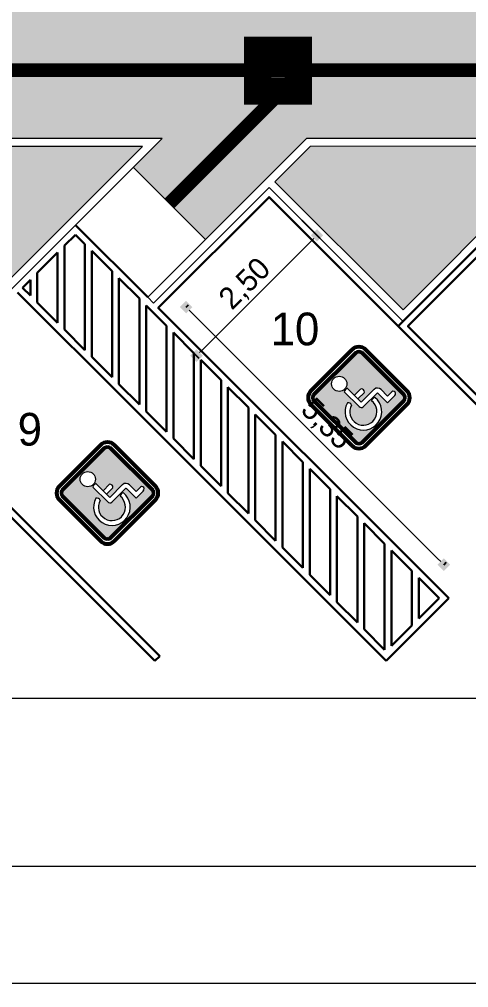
# Model space of a CAD drawing. Header units: millimetres. Extents: x 3006 to 6000, y 1661 to 3774.
# Drawn here: x 4646.58 to 4653.17, y 1823.4 to 1837.62 of the extents above; entities that cross this region are included whole.
import ezdxf

# ---------------------------------------------------------------- set-up
doc = ezdxf.new("R2010")
doc.units = ezdxf.units.MM
doc.header["$LTSCALE"] = 10
doc.linetypes.add('TT4', pattern=[0.1, 0.05, -0.05])
for name, color, linetype, lineweight in [('.10', 200, 'Continuous', 9), ('.15', 150, 'Continuous', 15), ('.20', 130, 'Continuous', 20), ('.30', 50, 'Continuous', 30), ('COTAS', 230, 'Continuous', 15)]:
    doc.layers.add(name, color=color, linetype=linetype, lineweight=lineweight)
doc.layers.add('.20 hachura', color=185, linetype='Continuous')
doc.layers.add('Escrita', color=34, linetype='Continuous')
doc.styles.add('Texto Wilian', font='himalaya.ttf')
doc.dimstyles.new('Cota 1-200 Exter WMJ', dxfattribs={"dimtxt": 0.32, "dimasz": 0.13, "dimexe": 0.05, "dimexo": 0.3, "dimgap": 0.03, "dimtad": 1, "dimzin": 1, "dimtxsty": 'Texto Wilian', "dimblk": 'BOXFILLED', "dimcen": 0, "dimclrd": 230, "dimclre": 230, "dimclrt": 104, "dimazin": 0, "dimtfac": 1, "dimtix": 1, "dimtmove": 0, "dimatfit": 3, "dimfxl": 0.4, "dimfxlon": 1, "dimlwd": 20, "dimarcsym": 2})

# ---------------------------------------------------------------- blocks, each defined once
blk = doc.blocks.new('Vaga')
at = {"layer": '.10', "lineweight": 50, "true_color": 0x2776bb}
h = blk.add_hatch(color=152, dxfattribs=at)
h.dxf.hatch_style = 1
h.paths.add_polyline_path([(2368.72, 1350.713, 0.414214), (2368.646, 1350.787), (2367.794, 1350.787, 0.414214), (2367.72, 1350.713), (2367.72, 1349.861, 0.414214), (2367.794, 1349.787), (2368.646, 1349.787, 0.414214), (2368.72, 1349.861)])
h.paths.add_polyline_path([(2368.534, 1350.141), (2368.534, 1350.008), (2368.624, 1350.008, -1), (2368.614, 1349.938), (2368.464, 1349.938), (2368.464, 1350.135, 0.290137), (2368.456, 1350.147), (2368.169, 1350.147, -0.358913), (2368.131, 1350.191), (2368.131, 1350.501, -0.241455), (2368.2, 1350.501), (2368.2, 1350.356), (2368.332, 1350.356, -0.485227), (2368.332, 1350.286), (2368.2, 1350.286), (2368.2, 1350.217), (2368.464, 1350.217, -0.414214)], flags=16)
h.paths.add_polyline_path([(2368.048, 1350.635, -1), (2368.272, 1350.635, -1)], flags=16)
h.paths.add_polyline_path([(2368.388, 1350.124, -2.149116), (2368.047, 1350.354, -0.384166), (2368.066, 1350.287, 2.200852), (2368.318, 1350.123, -0.25666)], flags=16)
at = {"layer": '.10', "color": 152, "lineweight": 9, "true_color": 0x2776bb}
for p, q in [((2368.131, 1350.191), (2368.131, 1350.501)), ((2368.2, 1350.217), (2368.2, 1350.501)), ((2368.2, 1350.356), (2368.332, 1350.356)), ((2368.2, 1350.286), (2368.332, 1350.286)), ((2368.2, 1350.217), (2368.464, 1350.217)), ((2368.169, 1350.147), (2368.456, 1350.147)), ((2368.464, 1350.135), (2368.464, 1349.938)), ((2368.534, 1350.147), (2368.534, 1350.008)), ((2368.464, 1349.938), (2368.624, 1349.938)), ((2368.534, 1350.008), (2368.624, 1350.008))]:
    blk.add_line(p, q, dxfattribs=at)
at = {"layer": '.10', "color": 152, "lineweight": 53, "true_color": 0x2776bb}
blk.add_lwpolyline([(2368.79, 1349.861), (2368.79, 1350.713, 0.414214), (2368.646, 1350.857), (2367.794, 1350.857, 0.414214), (2367.65, 1350.713), (2367.65, 1349.861, 0.414214), (2367.794, 1349.717), (2368.646, 1349.717, 0.414214)], format="xyb", close=True, dxfattribs=at)
at = {"layer": '.10', "color": 152, "lineweight": 50, "true_color": 0x2776bb}
blk.add_lwpolyline([(2368.72, 1349.861), (2368.72, 1350.713, 0.414214), (2368.646, 1350.787), (2367.794, 1350.787, 0.414214), (2367.72, 1350.713), (2367.72, 1349.861, 0.414214), (2367.794, 1349.787), (2368.646, 1349.787, 0.414214)], format="xyb", close=True, dxfattribs=at)
at = {"layer": '.10', "color": 152, "lineweight": 9, "true_color": 0x2776bb}
blk.add_circle((2368.16, 1350.635), 0.112, dxfattribs=at)
for centre, radius, start, end in [((2368.166, 1350.434), 0.0763, 62.851, 117.149), ((2368.121, 1350.095), 0.269, 105.9167, 6.105), ((2368.02, 1350.309), 0.052, 333.8866, 57.9468), ((2368.305, 1350.321), 0.0443, 308.2321, 51.7679), ((2368.121, 1350.095), 0.199, 105.9167, 8.1743), ((2368.177, 1350.192), 0.0461, 181.0898, 260.0648), ((2368.461, 1350.144), 0.0726, 357.7258, 87.7258), ((2368.353, 1350.06), 0.0728, 61.4299, 119.0092), ((2368.45, 1350.134), 0.0136, 358.4126, 66.305), ((2368.619, 1349.973), 0.0352, 261.6901, 81.6901)]:
    blk.add_arc(centre, radius, start, end, dxfattribs=at)
blk = doc.blocks.new('_BoxFilled')
at = {"color": 0, "linetype": 'ByBlock', "lineweight": -2}
blk.add_line((-0.5, 0), (-1, 0), dxfattribs=at)
at = {"color": 0, "linetype": 'ByBlock'}
blk.add_solid([(-0.5, 0.5), (0.5, 0.5), (-0.5, -0.5), (0.5, -0.5)], dxfattribs=at)
blk = doc.blocks.new('*D830')
at = {"layer": 'COTAS', "color": 230, "lineweight": -2, "ltscale": 10, "transparency": 16777216}
for p, q in [((4617.012, 1825.575), (4617.012, 1825.125)), ((4735.008, 1825.575), (4735.008, 1825.125))]:
    blk.add_line(p, q, dxfattribs=at)
at = {"layer": 'COTAS', "color": 230, "linetype": 'Continuous', "lineweight": 20, "ltscale": 10, "transparency": 16777216}
blk.add_line((4734.878, 1825.175), (4617.142, 1825.175), dxfattribs=at)
at = {"layer": 'Defpoints', "color": 0, "ltscale": 10, "transparency": 16777216}
for p in [(4735.008, 1832.496), (4617.012, 1827.749), (4617.012, 1825.175)]:
    blk.add_point(p, dxfattribs=at)
at = {"layer": 'COTAS', "color": 230, "lineweight": 20, "ltscale": 10, "transparency": 16777216, "xscale": 0.13, "yscale": 0.13, "zscale": 0.13, "rotation": 180}
blk.add_blockref('_BoxFilled', (4617.012, 1825.175), dxfattribs=at)
at = {"layer": 'COTAS', "color": 230, "lineweight": 20, "ltscale": 10, "transparency": 16777216, "xscale": 0.13, "yscale": 0.13, "zscale": 0.13}
blk.add_blockref('_BoxFilled', (4735.008, 1825.175), dxfattribs=at)
at = {"layer": 'COTAS', "color": 104, "ltscale": 10, "transparency": 16777216, "insert": (4676.01, 1825.405), "char_height": 0.32, "attachment_point": 5, "style": 'Texto Wilian'}
blk.add_mtext('118,00', dxfattribs=at)
blk = doc.blocks.new('*D831')
at = {"layer": 'COTAS', "color": 230, "lineweight": -2, "ltscale": 10, "transparency": 16777216}
for p, q in [((4617.009, 1823.864), (4617.009, 1823.414)), ((4739.009, 1823.864), (4739.009, 1823.414))]:
    blk.add_line(p, q, dxfattribs=at)
at = {"layer": 'COTAS', "color": 230, "linetype": 'Continuous', "lineweight": 20, "ltscale": 10, "transparency": 16777216}
blk.add_line((4617.139, 1823.464), (4738.879, 1823.464), dxfattribs=at)
at = {"layer": 'Defpoints', "color": 0, "ltscale": 10, "transparency": 16777216}
for p in [(4739.009, 1834.346), (4617.009, 1827.649), (4739.009, 1823.464)]:
    blk.add_point(p, dxfattribs=at)
at = {"layer": 'COTAS', "color": 230, "lineweight": 20, "ltscale": 10, "transparency": 16777216, "xscale": 0.13, "yscale": 0.13, "zscale": 0.13, "rotation": 180}
blk.add_blockref('_BoxFilled', (4617.009, 1823.464), dxfattribs=at)
at = {"layer": 'COTAS', "color": 230, "lineweight": 20, "ltscale": 10, "transparency": 16777216, "xscale": 0.13, "yscale": 0.13, "zscale": 0.13}
blk.add_blockref('_BoxFilled', (4739.009, 1823.464), dxfattribs=at)
at = {"layer": 'COTAS', "color": 104, "ltscale": 10, "transparency": 16777216, "insert": (4678.009, 1823.693), "char_height": 0.32, "attachment_point": 5, "style": 'Texto Wilian'}
blk.add_mtext('122,00', dxfattribs=at)
blk = doc.blocks.new('*D861')
at = {"layer": 'COTAS', "color": 230, "lineweight": -2, "ltscale": 10, "transparency": 16777216}
for p, q in [((4650.724, 1834.667), (4650.981, 1834.41)), ((4648.956, 1832.899), (4649.213, 1832.642))]:
    blk.add_line(p, q, dxfattribs=at)
at = {"layer": 'COTAS', "color": 230, "linetype": 'Continuous', "lineweight": 20, "ltscale": 10, "transparency": 16777216}
blk.add_line((4649.27, 1832.77), (4650.854, 1834.354), dxfattribs=at)
at = {"layer": 'Defpoints', "color": 0, "ltscale": 10, "transparency": 16777216}
for p in [(4650.512, 1834.879), (4650.946, 1834.446), (4648.744, 1833.111)]:
    blk.add_point(p, dxfattribs=at)
at = {"layer": 'COTAS', "color": 230, "lineweight": 20, "ltscale": 10, "transparency": 16777216, "xscale": 0.13, "yscale": 0.13, "zscale": 0.13}
for p, rotation in [((4650.946, 1834.446), 45.00000000000738), ((4649.178, 1832.678), 225.0000000000074)]:
    blk.add_blockref('_BoxFilled', p, dxfattribs=dict(at, rotation=rotation))
at = {"layer": 'COTAS', "color": 104, "ltscale": 10, "transparency": 16777216, "insert": (4649.9, 1833.724), "char_height": 0.32, "attachment_point": 5, "rotation": 45, "style": 'Texto Wilian'}
blk.add_mtext('2,50', dxfattribs=at)
blk = doc.blocks.new('*D862')
at = {"layer": 'COTAS', "color": 230, "lineweight": -2, "ltscale": 10, "transparency": 16777216}
for p, q in [((4649.025, 1833.392), (4649.06, 1833.427)), ((4652.808, 1829.609), (4652.843, 1829.644))]:
    blk.add_line(p, q, dxfattribs=at)
at = {"layer": 'COTAS', "color": 230, "linetype": 'Continuous', "lineweight": 20, "ltscale": 10, "transparency": 16777216}
blk.add_line((4652.716, 1829.701), (4649.117, 1833.3), dxfattribs=at)
at = {"layer": 'Defpoints', "color": 0, "ltscale": 10, "transparency": 16777216}
for p in [(4649.025, 1833.392), (4648.815, 1833.182), (4652.598, 1829.399)]:
    blk.add_point(p, dxfattribs=at)
at = {"layer": 'COTAS', "color": 230, "lineweight": 20, "ltscale": 10, "transparency": 16777216, "xscale": 0.13, "yscale": 0.13, "zscale": 0.13}
for p, rotation in [((4649.025, 1833.392), 135), ((4652.808, 1829.609), 315)]:
    blk.add_blockref('_BoxFilled', p, dxfattribs=dict(at, rotation=rotation))
at = {"layer": 'COTAS', "color": 104, "ltscale": 10, "transparency": 16777216, "insert": (4651.078, 1831.663), "char_height": 0.32, "attachment_point": 5, "rotation": 315, "style": 'Texto Wilian'}
blk.add_mtext('5,35', dxfattribs=at)

msp = doc.modelspace()

# ---------------------------------------------------------------- hatches: boundary and pattern name
at = {"layer": '.20 hachura'}
h = msp.add_hatch(dxfattribs=at)
h.set_pattern_fill('AR-HBONE', color=185, scale=0.0015)
h.paths.add_polyline_path([(4735.612, 1886.191), (4734.412, 1886.191), (4734.412, 1887.391), (4735.612, 1887.391)], flags=16)
h.paths.add_polyline_path([(4734.377, 1832.891), (4734.377, 1832.607), (4733.839, 1832.607), (4733.839, 1832.891)])
h.paths.add_polyline_path([(4735.732, 1884.969), (4739.008, 1884.969), (4739.008, 1885.097), (4737.808, 1885.7), (4737.808, 1887.885), (4739.008, 1888.485), (4739.008, 1888.591), (4733.888, 1888.591), (4733.887, 1890.517), (4732.787, 1891.117), (4732.787, 1892.417), (4733.887, 1893.017), (4733.888, 1932.768), (4731.888, 1932.766), (4731.888, 1837.869), (4681.49, 1837.869), (4676.659, 1842.7), (4655.483, 1842.679), (4650.673, 1837.869), (4617.01, 1837.869), (4617.009, 1835.869), (4648.673, 1835.869), (4648.249, 1835.445), (4649.31, 1834.385), (4650.794, 1835.869), (4714.858, 1835.869), (4714.434, 1835.445), (4715.495, 1834.385), (4716.979, 1835.869), (4732.412, 1835.869), (4732.412, 1827.649), (4732.912, 1827.649), (4733.512, 1828.849), (4735.012, 1828.849), (4735.612, 1827.649), (4736.109, 1827.649), (4736.109, 1830.549), (4739.008, 1830.549), (4739.008, 1831.146), (4737.808, 1831.746), (4737.808, 1833.246), (4739.008, 1833.846), (4739.008, 1834.346), (4736.764, 1834.346), (4733.888, 1837.222), (4733.888, 1857.411), (4733.888, 1859.071), (4733.888, 1880.549), (4732.788, 1881.149), (4732.788, 1882.449), (4733.888, 1883.049), (4733.888, 1884.969), (4734.292, 1884.969)])
at = {"layer": '.20 hachura', "true_color": 0x0a7808}
h = msp.add_hatch(dxfattribs=at)
h.set_pattern_fill('CROSS', color=96, scale=0.01)
h.paths.add_polyline_path([(4638.633, 1835.049), (4640.33, 1833.352), (4642.027, 1835.049), (4644.855, 1832.221), (4648.383, 1835.749), (4617.129, 1835.749), (4617.129, 1833.91), (4618.268, 1835.049), (4619.965, 1833.352), (4621.662, 1835.049), (4623.359, 1833.352), (4625.056, 1835.049), (4626.753, 1833.352), (4628.45, 1835.049), (4630.147, 1833.352), (4631.844, 1835.049), (4633.541, 1833.352), (4635.238, 1835.049), (4636.936, 1833.352)])
h.paths.add_polyline_path([(4653.906, 1835.049), (4655.603, 1833.352), (4657.3, 1835.049), (4658.997, 1833.352), (4660.694, 1835.049), (4662.391, 1833.352), (4664.088, 1835.049), (4665.785, 1833.352), (4667.483, 1835.049), (4669.18, 1833.352), (4670.877, 1835.049), (4672.574, 1833.352), (4674.271, 1835.049), (4675.968, 1833.352), (4677.665, 1835.049), (4679.362, 1833.352), (4681.059, 1835.049), (4682.756, 1833.352), (4684.453, 1835.049), (4686.15, 1833.352), (4687.847, 1835.049), (4689.544, 1833.352), (4691.241, 1835.049), (4692.938, 1833.352), (4694.635, 1835.049), (4696.332, 1833.352), (4698.03, 1835.049), (4699.727, 1833.352), (4701.424, 1835.049), (4703.121, 1833.352), (4704.818, 1835.049), (4706.515, 1833.352), (4708.212, 1835.049), (4711.04, 1832.221), (4714.568, 1835.749), (4690.386, 1835.763), (4650.844, 1835.749), (4650.328, 1835.233), (4652.209, 1833.352)])
h.paths.add_polyline_path([(4719.982, 1835.749), (4717.029, 1835.749), (4716.513, 1835.233), (4718.377, 1833.369), (4719.982, 1833.369)])
h.paths.add_polyline_path([(4723.582, 1830.629), (4721.722, 1830.629), (4721.722, 1830.024), (4723.397, 1828.349), (4723.582, 1828.349)])
h.paths.add_polyline_path([(4732.292, 1835.749), (4731.092, 1835.749), (4731.092, 1834.549), (4732.292, 1834.549)])
edge = h.paths.add_edge_path()
edge.add_line((4738.881, 1830.429), (4736.229, 1830.429))
edge.add_line((4736.229, 1830.429), (4736.237, 1827.778))
edge.add_arc((4735.783, 1830.875), 3.13, 278.3452, 351.8122)

# ---------------------------------------------------------------- linework, layer by layer
at = {"layer": '.10', "color": 200, "lineweight": 9}
for p, q in [((4648.249, 1835.445), (4649.31, 1834.385)), ((4617.009, 1827.649), (4732.912, 1827.649))]:
    msp.add_line(p, q, dxfattribs=at)
at = {"layer": '.15', "color": 1, "linetype": 'TT4', "lineweight": 15, "ltscale": 0.3, "const_width": 0.2}
for points in [[(4617.009, 1836.869), (4732.888, 1836.869), (4732.888, 1932.767)], [(4648.779, 1834.915), (4650.733, 1836.869)]]:
    msp.add_lwpolyline(points, dxfattribs=at)
for points in [[(4649.974, 1836.465), (4650.774, 1836.465), (4650.774, 1837.265), (4649.974, 1837.265)], [(4650.174, 1836.665), (4650.574, 1836.665), (4650.574, 1837.065), (4650.174, 1837.065)]]:
    msp.add_lwpolyline(points, close=True, dxfattribs=at)
at = {"layer": '.20', "color": 130, "lineweight": 20}
for points in [[(4619.965, 1833.182), (4621.662, 1834.879), (4623.359, 1833.182), (4625.056, 1834.879), (4626.753, 1833.182), (4628.45, 1834.879), (4630.147, 1833.182), (4631.844, 1834.879), (4633.541, 1833.182), (4635.238, 1834.879), (4636.936, 1833.182), (4638.633, 1834.879), (4640.33, 1833.182), (4642.027, 1834.879), (4644.855, 1832.051), (4648.673, 1835.869), (4617.009, 1835.869), (4617.009, 1833.621), (4618.268, 1834.879)], [(4619.965, 1833.352), (4621.662, 1835.049), (4623.359, 1833.352), (4625.056, 1835.049), (4626.753, 1833.352), (4628.45, 1835.049), (4630.147, 1833.352), (4631.844, 1835.049), (4633.541, 1833.352), (4635.238, 1835.049), (4636.936, 1833.352), (4638.633, 1835.049), (4640.33, 1833.352), (4642.027, 1835.049), (4644.855, 1832.221), (4648.383, 1835.749), (4617.129, 1835.749), (4617.129, 1833.91), (4618.268, 1835.049)]]:
    msp.add_lwpolyline(points, close=True, dxfattribs=at)
for points in [[(4714.858, 1835.869), (4650.794, 1835.869), (4648.461, 1833.536), (4648.546, 1833.451), (4650.243, 1835.148), (4652.209, 1833.182), (4653.906, 1834.879), (4655.603, 1833.182), (4657.3, 1834.879), (4658.997, 1833.182), (4660.694, 1834.879), (4662.391, 1833.182), (4664.088, 1834.879), (4665.785, 1833.182), (4667.483, 1834.879)], [(4690.386, 1835.763), (4650.844, 1835.749), (4650.328, 1835.233), (4652.209, 1833.352), (4653.906, 1835.049), (4655.603, 1833.352), (4657.3, 1835.049), (4658.997, 1833.352), (4660.694, 1835.049), (4662.391, 1833.352), (4664.088, 1835.049), (4665.785, 1833.352), (4667.483, 1835.049)]]:
    msp.add_lwpolyline(points, dxfattribs=at)
at = {"layer": '.30', "color": 50, "lineweight": 30}
for p, q in [((4647.4, 1834.597), (4648.461, 1833.536)), ((4647.239, 1834.294), (4647.4, 1834.455)), ((4647.4, 1834.455), (4647.539, 1834.317)), ((4647.539, 1832.761), (4647.539, 1834.317)), ((4646.839, 1833.894), (4647.139, 1834.194)), ((4647.139, 1833.161), (4647.139, 1834.194)), ((4647.239, 1833.061), (4647.239, 1834.294)), ((4647.639, 1834.217), (4647.939, 1833.917)), ((4647.639, 1832.661), (4647.639, 1834.217)), ((4646.839, 1833.461), (4646.839, 1833.894)), ((4647.939, 1832.361), (4647.939, 1833.917)), ((4646.623, 1833.677), (4646.739, 1833.794)), ((4646.739, 1833.561), (4646.739, 1833.794)), ((4648.039, 1833.817), (4648.339, 1833.517)), ((4648.039, 1832.261), (4648.039, 1833.817)), ((4646.552, 1833.607), (4648.178, 1831.98)), ((4646.739, 1833.561), (4646.623, 1833.677)), ((4648.339, 1831.961), (4648.339, 1833.517)), ((4647.139, 1833.161), (4646.839, 1833.461)), ((4648.439, 1833.417), (4648.739, 1833.117)), ((4648.439, 1831.861), (4648.439, 1833.417)), ((4643.653, 1833.111), (4648.567, 1828.197)), ((4647.539, 1832.761), (4647.239, 1833.061)), ((4648.739, 1831.561), (4648.739, 1833.117)), ((4648.839, 1833.017), (4649.139, 1832.717)), ((4648.839, 1831.461), (4648.839, 1833.017)), ((4647.939, 1832.361), (4647.639, 1832.661)), ((4649.139, 1831.161), (4649.139, 1832.717)), ((4649.239, 1832.617), (4649.539, 1832.317)), ((4649.239, 1831.061), (4649.239, 1832.617)), ((4648.638, 1828.268), (4644.374, 1832.532)), ((4648.339, 1831.961), (4648.039, 1832.261)), ((4649.539, 1830.761), (4649.539, 1832.317)), ((4649.639, 1832.217), (4649.939, 1831.917)), ((4649.639, 1830.661), (4649.639, 1832.217)), ((4651.961, 1828.197), (4648.178, 1831.98)), ((4649.939, 1830.361), (4649.939, 1831.917)), ((4648.739, 1831.561), (4648.439, 1831.861)), ((4650.039, 1831.817), (4650.339, 1831.517)), ((4650.039, 1830.261), (4650.039, 1831.817)), ((4650.339, 1829.961), (4650.339, 1831.517)), ((4649.139, 1831.161), (4648.839, 1831.461)), ((4650.439, 1831.417), (4650.739, 1831.117)), ((4650.439, 1829.861), (4650.439, 1831.417)), ((4649.539, 1830.761), (4649.239, 1831.061)), ((4650.739, 1829.561), (4650.739, 1831.117)), ((4650.839, 1831.017), (4651.139, 1830.717)), ((4650.839, 1829.461), (4650.839, 1831.017)), ((4649.939, 1830.361), (4649.639, 1830.661)), ((4651.139, 1829.161), (4651.139, 1830.717)), ((4651.239, 1830.617), (4651.539, 1830.317)), ((4651.239, 1829.061), (4651.239, 1830.617)), ((4650.339, 1829.961), (4650.039, 1830.261)), ((4651.539, 1828.761), (4651.539, 1830.317)), ((4651.639, 1830.217), (4651.939, 1829.917)), ((4651.639, 1828.661), (4651.639, 1830.217)), ((4651.939, 1828.361), (4651.939, 1829.917)), ((4650.739, 1829.561), (4650.439, 1829.861)), ((4652.039, 1829.817), (4652.339, 1829.517)), ((4652.039, 1828.417), (4652.039, 1829.817)), ((4652.339, 1828.717), (4652.339, 1829.517)), ((4651.139, 1829.161), (4650.839, 1829.461)), ((4652.439, 1829.417), (4652.739, 1829.117)), ((4652.439, 1828.817), (4652.439, 1829.417)), ((4651.539, 1828.761), (4651.239, 1829.061)), ((4652.739, 1829.117), (4652.439, 1828.817)), ((4652.88, 1829.117), (4652.81, 1829.046)), ((4652.81, 1829.046), (4651.961, 1828.197)), ((4651.939, 1828.361), (4651.639, 1828.661)), ((4652.339, 1828.717), (4652.039, 1828.417)), ((4648.567, 1828.197), (4648.638, 1828.268)), ((4648.567, 1828.197), (4648.567, 1828.197))]:
    msp.add_line(p, q, dxfattribs=at)
for points in [[(4652.88, 1829.117), (4648.617, 1833.38), (4650.243, 1835.007), (4654.507, 1830.743), (4654.578, 1830.814)], [(4655.603, 1833.182), (4653.906, 1834.879), (4652.138, 1833.111), (4655.921, 1829.328), (4655.921, 1829.328), (4655.992, 1829.399), (4652.28, 1833.111), (4653.906, 1834.738), (4655.532, 1833.111)]]:
    msp.add_lwpolyline(points, dxfattribs=at)

# ---------------------------------------------------------------- block references
at = {"rotation": 44.9999999998491}
for p in [(3931.774, -797.32), (3928.083, -798.72)]:
    msp.add_blockref('Vaga', p, dxfattribs=at)

# ---------------------------------------------------------------- texts
at = {"layer": 'Escrita', "char_height": 0.48, "width": 6.62317, "attachment_point": 1, "style": 'Texto Wilian'}
for s, insert in [('10', (4650.266, 1833.311)), ('9', (4646.553, 1831.838))]:
    msp.add_mtext(s, dxfattribs=dict(at, insert=insert))

# ---------------------------------------------------------------- dimensions: what is measured, and where the dimension line sits
at = {"layer": 'COTAS', "ltscale": 10}
for p1, p2, distance, picture, middle in [((4648.744, 1833.111), (4650.512, 1834.879), -0.613, '*D861', (4649.9, 1833.724)), ((4652.598, 1829.399), (4648.815, 1833.182), -0.297, '*D862', (4651.078, 1831.663))]:
    dim = msp.add_aligned_dim(p1=p1, p2=p2, distance=distance, dimstyle='Cota 1-200 Exter WMJ', dxfattribs=at)
    dim.commit()
    dim.dimension.update_dxf_attribs({"geometry": picture, "text_midpoint": middle})
for base, p1, p2, picture, middle in [((4739.009, 1823.464), (4617.009, 1827.649), (4739.009, 1834.346), '*D831', (4678.009, 1823.693)), ((4617.012, 1825.175), (4735.008, 1832.496), (4617.012, 1827.749), '*D830', (4676.01, 1825.405))]:
    dim = msp.add_linear_dim(base=base, p1=p1, p2=p2, dimstyle='Cota 1-200 Exter WMJ', dxfattribs=at)
    dim.commit()
    dim.dimension.update_dxf_attribs({"geometry": picture, "text_midpoint": middle})

doc.saveas('drawing.dxf')
